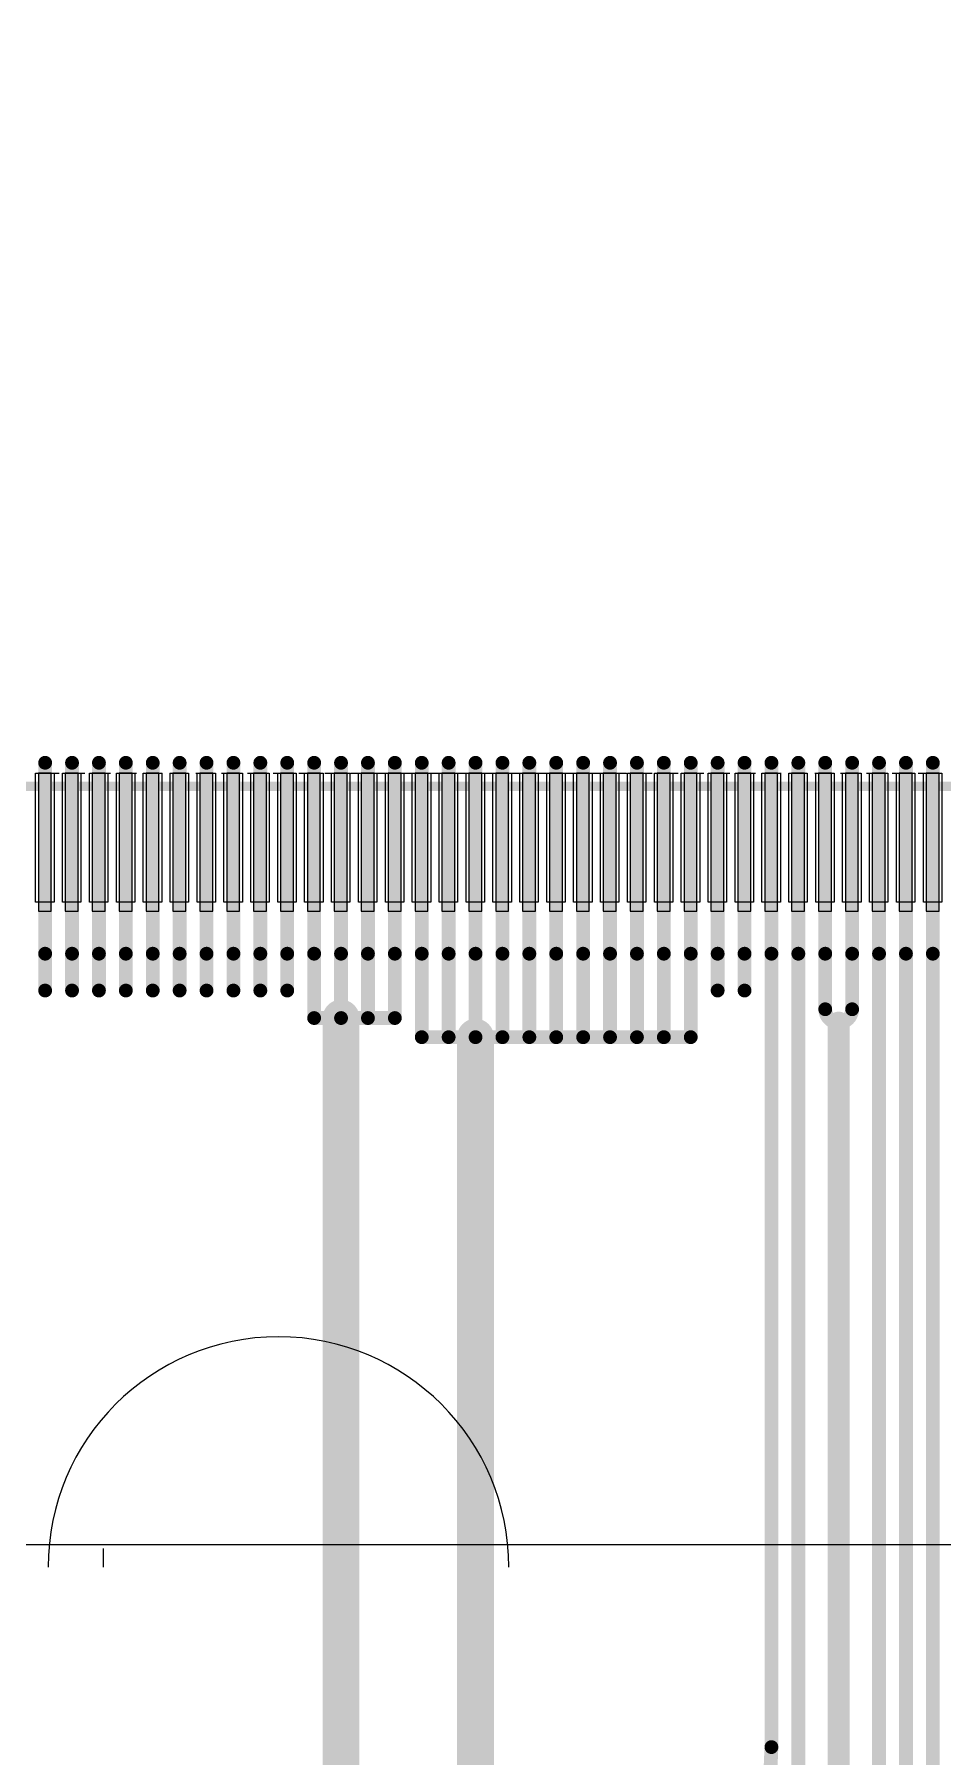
# Model space of a CAD drawing. Header units: millimetres. Extents: x 2479 to 2803, y 2230 to 2386.
# Drawn here: x 2630.93 to 2635.86, y 2302.85 to 2312.2 of the extents above; entities that cross this region are included whole.
import ezdxf

# ---------------------------------------------------------------- set-up
doc = ezdxf.new("R2010")
doc.units = ezdxf.units.MM
for name, color, linetype in [('dim', 4, 'Continuous'), ('fpc', 40, 'Continuous'), ('LAYER_23', 9, 'Continuous'), ('铁框', 232, 'Continuous')]:
    doc.layers.add(name, color=color, linetype=linetype)

# ---------------------------------------------------------------- blocks, each defined once
blk = doc.blocks.new('ROUND_11')
at = {"const_width": 0.0375}
blk.add_lwpolyline([(-0.01875, 0, 1), (0.01875, 0, 1)], format="xyb", close=True, dxfattribs=at)
blk = doc.blocks.new('ROUND_14')
at = {"const_width": 0.06}
blk.add_lwpolyline([(-0.03, 0, 1), (0.03, 0, 1)], format="xyb", close=True, dxfattribs=at)
blk = doc.blocks.new('ROUND_17')
at = {"const_width": 0.1}
blk.add_lwpolyline([(-0.05, 0, 1), (0.05, 0, 1)], format="xyb", close=True, dxfattribs=at)

msp = doc.modelspace()

# ---------------------------------------------------------------- linework, layer by layer
at = {"color": 0}
for p, q in [((2630.9387, 2308.1869), (2631.0387, 2308.1869)), ((2630.9387, 2307.4869), (2630.9387, 2308.1869)), ((2630.9387, 2308.1869), (2631.0387, 2308.1869)), ((2630.9387, 2307.4869), (2630.9387, 2308.1869)), ((2630.9677, 2308.1869), (2631.0657, 2308.1869)), ((2630.9677, 2308.1869), (2631.0657, 2308.1869)), ((2631.0387, 2308.1869), (2631.0387, 2307.4869)), ((2631.0387, 2308.1869), (2631.0387, 2307.4869)), ((2631.0847, 2308.1869), (2631.1847, 2308.1869)), ((2631.0847, 2307.4869), (2631.0847, 2308.1869)), ((2631.0847, 2308.1869), (2631.1847, 2308.1869)), ((2631.0847, 2307.4869), (2631.0847, 2308.1869)), ((2631.1077, 2308.1869), (2631.2057, 2308.1869)), ((2631.1077, 2308.1869), (2631.2057, 2308.1869)), ((2631.1847, 2308.1869), (2631.1847, 2307.4869)), ((2631.1847, 2308.1869), (2631.1847, 2307.4869)), ((2631.2307, 2308.1869), (2631.3307, 2308.1869)), ((2631.2307, 2307.4869), (2631.2307, 2308.1869)), ((2631.2307, 2308.1869), (2631.3307, 2308.1869)), ((2631.2307, 2307.4869), (2631.2307, 2308.1869)), ((2631.2477, 2308.1869), (2631.3457, 2308.1869)), ((2631.2477, 2308.1869), (2631.3457, 2308.1869)), ((2631.3307, 2308.1869), (2631.3307, 2307.4869)), ((2631.3307, 2308.1869), (2631.3307, 2307.4869)), ((2631.3767, 2308.1869), (2631.4767, 2308.1869)), ((2631.3767, 2307.4869), (2631.3767, 2308.1869)), ((2631.3767, 2308.1869), (2631.4767, 2308.1869)), ((2631.3767, 2307.4869), (2631.3767, 2308.1869)), ((2631.3877, 2308.1869), (2631.4857, 2308.1869)), ((2631.3877, 2308.1869), (2631.4857, 2308.1869)), ((2631.4767, 2308.1869), (2631.4767, 2307.4869)), ((2631.4767, 2308.1869), (2631.4767, 2307.4869)), ((2631.5227, 2308.1869), (2631.6227, 2308.1869)), ((2631.5227, 2307.4869), (2631.5227, 2308.1869)), ((2631.5227, 2308.1869), (2631.6227, 2308.1869)), ((2631.5227, 2307.4869), (2631.5227, 2308.1869)), ((2631.5277, 2308.1869), (2631.6257, 2308.1869)), ((2631.5277, 2308.1869), (2631.6257, 2308.1869)), ((2631.6227, 2308.1869), (2631.6227, 2307.4869)), ((2631.6227, 2308.1869), (2631.6227, 2307.4869)), ((2631.6677, 2308.1869), (2631.7657, 2308.1869)), ((2631.6677, 2308.1869), (2631.7657, 2308.1869)), ((2631.6687, 2308.1869), (2631.7687, 2308.1869)), ((2631.6687, 2307.4869), (2631.6687, 2308.1869)), ((2631.6687, 2308.1869), (2631.7687, 2308.1869)), ((2631.6687, 2307.4869), (2631.6687, 2308.1869)), ((2631.7687, 2308.1869), (2631.7687, 2307.4869)), ((2631.7687, 2308.1869), (2631.7687, 2307.4869)), ((2631.8077, 2308.1869), (2631.9057, 2308.1869)), ((2631.8077, 2308.1869), (2631.9057, 2308.1869)), ((2631.8147, 2308.1869), (2631.9147, 2308.1869)), ((2631.8147, 2307.4869), (2631.8147, 2308.1869)), ((2631.8147, 2308.1869), (2631.9147, 2308.1869)), ((2631.8147, 2307.4869), (2631.8147, 2308.1869)), ((2631.9147, 2308.1869), (2631.9147, 2307.4869)), ((2631.9147, 2308.1869), (2631.9147, 2307.4869)), ((2631.9477, 2308.1869), (2632.0457, 2308.1869)), ((2631.9477, 2308.1869), (2632.0457, 2308.1869)), ((2631.9607, 2308.1869), (2632.0607, 2308.1869)), ((2631.9607, 2307.4869), (2631.9607, 2308.1869)), ((2631.9607, 2308.1869), (2632.0607, 2308.1869)), ((2631.9607, 2307.4869), (2631.9607, 2308.1869)), ((2632.0607, 2308.1869), (2632.0607, 2307.4869)), ((2632.0607, 2308.1869), (2632.0607, 2307.4869)), ((2632.0877, 2308.1869), (2632.1857, 2308.1869)), ((2632.0877, 2308.1869), (2632.1857, 2308.1869)), ((2632.1067, 2308.1869), (2632.2067, 2308.1869)), ((2632.1067, 2307.4869), (2632.1067, 2308.1869)), ((2632.1067, 2308.1869), (2632.2067, 2308.1869)), ((2632.1067, 2307.4869), (2632.1067, 2308.1869)), ((2632.2067, 2308.1869), (2632.2067, 2307.4869)), ((2632.2067, 2308.1869), (2632.2067, 2307.4869)), ((2632.2277, 2308.1869), (2632.3257, 2308.1869)), ((2632.2277, 2308.1869), (2632.3257, 2308.1869)), ((2632.2527, 2308.1869), (2632.3527, 2308.1869)), ((2632.2527, 2307.4869), (2632.2527, 2308.1869)), ((2632.2527, 2308.1869), (2632.3527, 2308.1869)), ((2632.2527, 2307.4869), (2632.2527, 2308.1869)), ((2632.3527, 2308.1869), (2632.3527, 2307.4869)), ((2632.3527, 2308.1869), (2632.3527, 2307.4869)), ((2632.3677, 2308.1869), (2632.4657, 2308.1869)), ((2632.3677, 2308.1869), (2632.4657, 2308.1869)), ((2632.3987, 2308.1869), (2632.4987, 2308.1869)), ((2632.3987, 2307.4869), (2632.3987, 2308.1869)), ((2632.3987, 2308.1869), (2632.4987, 2308.1869)), ((2632.3987, 2307.4869), (2632.3987, 2308.1869)), ((2632.4987, 2308.1869), (2632.4987, 2307.4869)), ((2632.4987, 2308.1869), (2632.4987, 2307.4869)), ((2632.5077, 2308.1869), (2632.6057, 2308.1869)), ((2632.5077, 2308.1869), (2632.6057, 2308.1869)), ((2632.5447, 2308.1869), (2632.6447, 2308.1869)), ((2632.5447, 2307.4869), (2632.5447, 2308.1869)), ((2632.5447, 2308.1869), (2632.6447, 2308.1869)), ((2632.5447, 2307.4869), (2632.5447, 2308.1869)), ((2632.6447, 2308.1869), (2632.6447, 2307.4869)), ((2632.6447, 2308.1869), (2632.6447, 2307.4869)), ((2632.6477, 2308.1869), (2632.7457, 2308.1869)), ((2632.6477, 2308.1869), (2632.7457, 2308.1869)), ((2632.6907, 2308.1869), (2632.7907, 2308.1869)), ((2632.6907, 2307.4869), (2632.6907, 2308.1869)), ((2632.6907, 2308.1869), (2632.7907, 2308.1869)), ((2632.6907, 2307.4869), (2632.6907, 2308.1869)), ((2632.7877, 2308.1869), (2632.8857, 2308.1869)), ((2632.7877, 2308.1869), (2632.8857, 2308.1869)), ((2632.7907, 2308.1869), (2632.7907, 2307.4869)), ((2632.7907, 2308.1869), (2632.7907, 2307.4869)), ((2632.8367, 2308.1869), (2632.9367, 2308.1869)), ((2632.8367, 2307.4869), (2632.8367, 2308.1869)), ((2632.8367, 2308.1869), (2632.9367, 2308.1869)), ((2632.8367, 2307.4869), (2632.8367, 2308.1869)), ((2632.9277, 2308.1869), (2633.0257, 2308.1869)), ((2632.9277, 2308.1869), (2633.0257, 2308.1869)), ((2632.9367, 2308.1869), (2632.9367, 2307.4869)), ((2632.9367, 2308.1869), (2632.9367, 2307.4869)), ((2632.9827, 2308.1869), (2633.0827, 2308.1869)), ((2632.9827, 2307.4869), (2632.9827, 2308.1869)), ((2632.9827, 2308.1869), (2633.0827, 2308.1869)), ((2632.9827, 2307.4869), (2632.9827, 2308.1869)), ((2633.0677, 2308.1869), (2633.1657, 2308.1869)), ((2633.0677, 2308.1869), (2633.1657, 2308.1869)), ((2633.0827, 2308.1869), (2633.0827, 2307.4869)), ((2633.0827, 2308.1869), (2633.0827, 2307.4869)), ((2633.1287, 2308.1869), (2633.2287, 2308.1869)), ((2633.1287, 2307.4869), (2633.1287, 2308.1869)), ((2633.1287, 2308.1869), (2633.2287, 2308.1869)), ((2633.1287, 2307.4869), (2633.1287, 2308.1869)), ((2633.2077, 2308.1869), (2633.3057, 2308.1869)), ((2633.2077, 2308.1869), (2633.3057, 2308.1869)), ((2633.2287, 2308.1869), (2633.2287, 2307.4869)), ((2633.2287, 2308.1869), (2633.2287, 2307.4869)), ((2633.2747, 2308.1869), (2633.3747, 2308.1869)), ((2633.2747, 2307.4869), (2633.2747, 2308.1869)), ((2633.2747, 2308.1869), (2633.3747, 2308.1869)), ((2633.2747, 2307.4869), (2633.2747, 2308.1869)), ((2633.3477, 2308.1869), (2633.4457, 2308.1869)), ((2633.3477, 2308.1869), (2633.4457, 2308.1869)), ((2633.3747, 2308.1869), (2633.3747, 2307.4869)), ((2633.3747, 2308.1869), (2633.3747, 2307.4869)), ((2633.4207, 2308.1869), (2633.5207, 2308.1869)), ((2633.4207, 2307.4869), (2633.4207, 2308.1869)), ((2633.4207, 2308.1869), (2633.5207, 2308.1869)), ((2633.4207, 2307.4869), (2633.4207, 2308.1869)), ((2633.4877, 2308.1869), (2633.5857, 2308.1869)), ((2633.4877, 2308.1869), (2633.5857, 2308.1869)), ((2633.5207, 2308.1869), (2633.5207, 2307.4869)), ((2633.5207, 2308.1869), (2633.5207, 2307.4869)), ((2633.5667, 2308.1869), (2633.6667, 2308.1869)), ((2633.5667, 2307.4869), (2633.5667, 2308.1869)), ((2633.5667, 2308.1869), (2633.6667, 2308.1869)), ((2633.5667, 2307.4869), (2633.5667, 2308.1869)), ((2633.6277, 2308.1869), (2633.7257, 2308.1869)), ((2633.6277, 2308.1869), (2633.7257, 2308.1869)), ((2633.6667, 2308.1869), (2633.6667, 2307.4869)), ((2633.6667, 2308.1869), (2633.6667, 2307.4869)), ((2633.7127, 2308.1869), (2633.8127, 2308.1869)), ((2633.7127, 2307.4869), (2633.7127, 2308.1869)), ((2633.7127, 2308.1869), (2633.8127, 2308.1869)), ((2633.7127, 2307.4869), (2633.7127, 2308.1869)), ((2633.7677, 2308.1869), (2633.8657, 2308.1869)), ((2633.7677, 2308.1869), (2633.8657, 2308.1869)), ((2633.8127, 2308.1869), (2633.8127, 2307.4869)), ((2633.8127, 2308.1869), (2633.8127, 2307.4869)), ((2633.8587, 2308.1869), (2633.9587, 2308.1869)), ((2633.8587, 2307.4869), (2633.8587, 2308.1869)), ((2633.8587, 2308.1869), (2633.9587, 2308.1869)), ((2633.8587, 2307.4869), (2633.8587, 2308.1869)), ((2633.9077, 2308.1869), (2634.0057, 2308.1869)), ((2633.9077, 2308.1869), (2634.0057, 2308.1869)), ((2633.9587, 2308.1869), (2633.9587, 2307.4869)), ((2633.9587, 2308.1869), (2633.9587, 2307.4869)), ((2634.0047, 2308.1869), (2634.1047, 2308.1869)), ((2634.0047, 2307.4869), (2634.0047, 2308.1869)), ((2634.0047, 2308.1869), (2634.1047, 2308.1869)), ((2634.0047, 2307.4869), (2634.0047, 2308.1869)), ((2634.0477, 2308.1869), (2634.1457, 2308.1869)), ((2634.0477, 2308.1869), (2634.1457, 2308.1869)), ((2634.1047, 2308.1869), (2634.1047, 2307.4869)), ((2634.1047, 2308.1869), (2634.1047, 2307.4869)), ((2634.1507, 2308.1869), (2634.2507, 2308.1869)), ((2634.1507, 2307.4869), (2634.1507, 2308.1869)), ((2634.1507, 2308.1869), (2634.2507, 2308.1869)), ((2634.1507, 2307.4869), (2634.1507, 2308.1869)), ((2634.1877, 2308.1869), (2634.2857, 2308.1869)), ((2634.1877, 2308.1869), (2634.2857, 2308.1869)), ((2634.2507, 2308.1869), (2634.2507, 2307.4869)), ((2634.2507, 2308.1869), (2634.2507, 2307.4869)), ((2634.2967, 2308.1869), (2634.3967, 2308.1869)), ((2634.2967, 2307.4869), (2634.2967, 2308.1869)), ((2634.2967, 2308.1869), (2634.3967, 2308.1869)), ((2634.2967, 2307.4869), (2634.2967, 2308.1869)), ((2634.3277, 2308.1869), (2634.4257, 2308.1869)), ((2634.3277, 2308.1869), (2634.4257, 2308.1869)), ((2634.3967, 2308.1869), (2634.3967, 2307.4869)), ((2634.3967, 2308.1869), (2634.3967, 2307.4869)), ((2634.4427, 2308.1869), (2634.5427, 2308.1869)), ((2634.4427, 2307.4869), (2634.4427, 2308.1869)), ((2634.4427, 2308.1869), (2634.5427, 2308.1869)), ((2634.4427, 2307.4869), (2634.4427, 2308.1869)), ((2634.4677, 2308.1869), (2634.5657, 2308.1869)), ((2634.4677, 2308.1869), (2634.5657, 2308.1869)), ((2634.5427, 2308.1869), (2634.5427, 2307.4869)), ((2634.5427, 2308.1869), (2634.5427, 2307.4869)), ((2634.5887, 2308.1869), (2634.6887, 2308.1869)), ((2634.5887, 2307.4869), (2634.5887, 2308.1869)), ((2634.5887, 2308.1869), (2634.6887, 2308.1869)), ((2634.5887, 2307.4869), (2634.5887, 2308.1869)), ((2634.6077, 2308.1869), (2634.7057, 2308.1869)), ((2634.6077, 2308.1869), (2634.7057, 2308.1869)), ((2634.6887, 2308.1869), (2634.6887, 2307.4869)), ((2634.6887, 2308.1869), (2634.6887, 2307.4869)), ((2634.7347, 2308.1869), (2634.8347, 2308.1869)), ((2634.7347, 2307.4869), (2634.7347, 2308.1869)), ((2634.7347, 2308.1869), (2634.8347, 2308.1869)), ((2634.7347, 2307.4869), (2634.7347, 2308.1869)), ((2634.7477, 2308.1869), (2634.8457, 2308.1869)), ((2634.7477, 2308.1869), (2634.8457, 2308.1869)), ((2634.8347, 2308.1869), (2634.8347, 2307.4869)), ((2634.8347, 2308.1869), (2634.8347, 2307.4869)), ((2634.8807, 2308.1869), (2634.9807, 2308.1869)), ((2634.8807, 2307.4869), (2634.8807, 2308.1869)), ((2634.8807, 2308.1869), (2634.9807, 2308.1869)), ((2634.8807, 2307.4869), (2634.8807, 2308.1869)), ((2634.8877, 2308.1869), (2634.9857, 2308.1869)), ((2634.8877, 2308.1869), (2634.9857, 2308.1869)), ((2634.9807, 2308.1869), (2634.9807, 2307.4869)), ((2634.9807, 2308.1869), (2634.9807, 2307.4869)), ((2635.0267, 2308.1869), (2635.1267, 2308.1869)), ((2635.0267, 2307.4869), (2635.0267, 2308.1869)), ((2635.0267, 2308.1869), (2635.1267, 2308.1869)), ((2635.0267, 2307.4869), (2635.0267, 2308.1869)), ((2635.0277, 2308.1869), (2635.1257, 2308.1869)), ((2635.0277, 2308.1869), (2635.1257, 2308.1869)), ((2635.1267, 2308.1869), (2635.1267, 2307.4869)), ((2635.1267, 2308.1869), (2635.1267, 2307.4869)), ((2635.1677, 2308.1869), (2635.2657, 2308.1869)), ((2635.1677, 2308.1869), (2635.2657, 2308.1869)), ((2635.1727, 2308.1869), (2635.2727, 2308.1869)), ((2635.1727, 2307.4869), (2635.1727, 2308.1869)), ((2635.1727, 2308.1869), (2635.2727, 2308.1869)), ((2635.1727, 2307.4869), (2635.1727, 2308.1869)), ((2635.2727, 2308.1869), (2635.2727, 2307.4869)), ((2635.2727, 2308.1869), (2635.2727, 2307.4869)), ((2635.3077, 2308.1869), (2635.4057, 2308.1869)), ((2635.3077, 2308.1869), (2635.4057, 2308.1869)), ((2635.3187, 2308.1869), (2635.4187, 2308.1869)), ((2635.3187, 2307.4869), (2635.3187, 2308.1869)), ((2635.3187, 2308.1869), (2635.4187, 2308.1869)), ((2635.3187, 2307.4869), (2635.3187, 2308.1869)), ((2635.4187, 2308.1869), (2635.4187, 2307.4869)), ((2635.4187, 2308.1869), (2635.4187, 2307.4869)), ((2635.4477, 2308.1869), (2635.5457, 2308.1869)), ((2635.4477, 2308.1869), (2635.5457, 2308.1869)), ((2635.4647, 2308.1869), (2635.5647, 2308.1869)), ((2635.4647, 2307.4869), (2635.4647, 2308.1869)), ((2635.4647, 2308.1869), (2635.5647, 2308.1869)), ((2635.4647, 2307.4869), (2635.4647, 2308.1869)), ((2635.5647, 2308.1869), (2635.5647, 2307.4869)), ((2635.5647, 2308.1869), (2635.5647, 2307.4869)), ((2635.5877, 2308.1869), (2635.6857, 2308.1869)), ((2635.5877, 2308.1869), (2635.6857, 2308.1869)), ((2635.6107, 2308.1869), (2635.7107, 2308.1869)), ((2635.6107, 2307.4869), (2635.6107, 2308.1869)), ((2635.6107, 2308.1869), (2635.7107, 2308.1869)), ((2635.6107, 2307.4869), (2635.6107, 2308.1869)), ((2635.7107, 2308.1869), (2635.7107, 2307.4869)), ((2635.7107, 2308.1869), (2635.7107, 2307.4869)), ((2635.7277, 2308.1869), (2635.8257, 2308.1869)), ((2635.7277, 2308.1869), (2635.8257, 2308.1869)), ((2635.7567, 2308.1869), (2635.8567, 2308.1869)), ((2635.7567, 2307.4869), (2635.7567, 2308.1869)), ((2635.7567, 2308.1869), (2635.8567, 2308.1869)), ((2635.7567, 2307.4869), (2635.7567, 2308.1869)), ((2635.8567, 2308.1869), (2635.8567, 2307.4869)), ((2635.8567, 2308.1869), (2635.8567, 2307.4869)), ((2631.0387, 2307.4869), (2630.9387, 2307.4869)), ((2631.0387, 2307.4869), (2630.9387, 2307.4869)), ((2631.1847, 2307.4869), (2631.0847, 2307.4869)), ((2631.1847, 2307.4869), (2631.0847, 2307.4869)), ((2631.3307, 2307.4869), (2631.2307, 2307.4869)), ((2631.3307, 2307.4869), (2631.2307, 2307.4869)), ((2631.4767, 2307.4869), (2631.3767, 2307.4869)), ((2631.4767, 2307.4869), (2631.3767, 2307.4869)), ((2631.6227, 2307.4869), (2631.5227, 2307.4869)), ((2631.6227, 2307.4869), (2631.5227, 2307.4869)), ((2631.7687, 2307.4869), (2631.6687, 2307.4869)), ((2631.7687, 2307.4869), (2631.6687, 2307.4869)), ((2631.9147, 2307.4869), (2631.8147, 2307.4869)), ((2631.9147, 2307.4869), (2631.8147, 2307.4869)), ((2632.0607, 2307.4869), (2631.9607, 2307.4869)), ((2632.0607, 2307.4869), (2631.9607, 2307.4869)), ((2632.2067, 2307.4869), (2632.1067, 2307.4869)), ((2632.2067, 2307.4869), (2632.1067, 2307.4869)), ((2632.3527, 2307.4869), (2632.2527, 2307.4869)), ((2632.3527, 2307.4869), (2632.2527, 2307.4869)), ((2632.4987, 2307.4869), (2632.3987, 2307.4869)), ((2632.4987, 2307.4869), (2632.3987, 2307.4869)), ((2632.6447, 2307.4869), (2632.5447, 2307.4869)), ((2632.6447, 2307.4869), (2632.5447, 2307.4869)), ((2632.7907, 2307.4869), (2632.6907, 2307.4869)), ((2632.7907, 2307.4869), (2632.6907, 2307.4869)), ((2632.9367, 2307.4869), (2632.8367, 2307.4869)), ((2632.9367, 2307.4869), (2632.8367, 2307.4869)), ((2633.0827, 2307.4869), (2632.9827, 2307.4869)), ((2633.0827, 2307.4869), (2632.9827, 2307.4869)), ((2633.2287, 2307.4869), (2633.1287, 2307.4869)), ((2633.2287, 2307.4869), (2633.1287, 2307.4869)), ((2633.3747, 2307.4869), (2633.2747, 2307.4869)), ((2633.3747, 2307.4869), (2633.2747, 2307.4869)), ((2633.5207, 2307.4869), (2633.4207, 2307.4869)), ((2633.5207, 2307.4869), (2633.4207, 2307.4869)), ((2633.6667, 2307.4869), (2633.5667, 2307.4869)), ((2633.6667, 2307.4869), (2633.5667, 2307.4869)), ((2633.8127, 2307.4869), (2633.7127, 2307.4869)), ((2633.8127, 2307.4869), (2633.7127, 2307.4869)), ((2633.9587, 2307.4869), (2633.8587, 2307.4869)), ((2633.9587, 2307.4869), (2633.8587, 2307.4869)), ((2634.1047, 2307.4869), (2634.0047, 2307.4869)), ((2634.1047, 2307.4869), (2634.0047, 2307.4869)), ((2634.2507, 2307.4869), (2634.1507, 2307.4869)), ((2634.2507, 2307.4869), (2634.1507, 2307.4869)), ((2634.3967, 2307.4869), (2634.2967, 2307.4869)), ((2634.3967, 2307.4869), (2634.2967, 2307.4869)), ((2634.5427, 2307.4869), (2634.4427, 2307.4869)), ((2634.5427, 2307.4869), (2634.4427, 2307.4869)), ((2634.6887, 2307.4869), (2634.5887, 2307.4869)), ((2634.6887, 2307.4869), (2634.5887, 2307.4869)), ((2634.8347, 2307.4869), (2634.7347, 2307.4869)), ((2634.8347, 2307.4869), (2634.7347, 2307.4869)), ((2634.9807, 2307.4869), (2634.8807, 2307.4869)), ((2634.9807, 2307.4869), (2634.8807, 2307.4869)), ((2635.1267, 2307.4869), (2635.0267, 2307.4869)), ((2635.1267, 2307.4869), (2635.0267, 2307.4869)), ((2635.2727, 2307.4869), (2635.1727, 2307.4869)), ((2635.2727, 2307.4869), (2635.1727, 2307.4869)), ((2635.4187, 2307.4869), (2635.3187, 2307.4869)), ((2635.4187, 2307.4869), (2635.3187, 2307.4869)), ((2635.5647, 2307.4869), (2635.4647, 2307.4869)), ((2635.5647, 2307.4869), (2635.4647, 2307.4869)), ((2635.7107, 2307.4869), (2635.6107, 2307.4869)), ((2635.7107, 2307.4869), (2635.6107, 2307.4869)), ((2635.8567, 2307.4869), (2635.7567, 2307.4869)), ((2635.8567, 2307.4869), (2635.7567, 2307.4869))]:
    msp.add_line(p, q, dxfattribs=at)
for points in [[(2631.0237, 2308.1869), (2630.9537, 2308.1869), (2630.9537, 2307.4369), (2631.0237, 2307.4369)], [(2631.1697, 2308.1869), (2631.0997, 2308.1869), (2631.0997, 2307.4369), (2631.1697, 2307.4369)], [(2631.3157, 2308.1869), (2631.2457, 2308.1869), (2631.2457, 2307.4369), (2631.3157, 2307.4369)], [(2631.4617, 2308.1869), (2631.3917, 2308.1869), (2631.3917, 2307.4369), (2631.4617, 2307.4369)], [(2631.6077, 2308.1869), (2631.5377, 2308.1869), (2631.5377, 2307.4369), (2631.6077, 2307.4369)], [(2631.7537, 2308.1869), (2631.6837, 2308.1869), (2631.6837, 2307.4369), (2631.7537, 2307.4369)], [(2631.8997, 2308.1869), (2631.8297, 2308.1869), (2631.8297, 2307.4369), (2631.8997, 2307.4369)], [(2632.0457, 2308.1869), (2631.9757, 2308.1869), (2631.9757, 2307.4369), (2632.0457, 2307.4369)], [(2632.1917, 2308.1869), (2632.1217, 2308.1869), (2632.1217, 2307.4369), (2632.1917, 2307.4369)], [(2632.3377, 2308.1869), (2632.2677, 2308.1869), (2632.2677, 2307.4369), (2632.3377, 2307.4369)], [(2632.4837, 2308.1869), (2632.4137, 2308.1869), (2632.4137, 2307.4369), (2632.4837, 2307.4369)], [(2632.6297, 2308.1869), (2632.5597, 2308.1869), (2632.5597, 2307.4369), (2632.6297, 2307.4369)], [(2632.7757, 2308.1869), (2632.7057, 2308.1869), (2632.7057, 2307.4369), (2632.7757, 2307.4369)], [(2632.9217, 2308.1869), (2632.8517, 2308.1869), (2632.8517, 2307.4369), (2632.9217, 2307.4369)], [(2633.0677, 2308.1869), (2632.9977, 2308.1869), (2632.9977, 2307.4369), (2633.0677, 2307.4369)], [(2633.2137, 2308.1869), (2633.1437, 2308.1869), (2633.1437, 2307.4369), (2633.2137, 2307.4369)], [(2633.3597, 2308.1869), (2633.2897, 2308.1869), (2633.2897, 2307.4369), (2633.3597, 2307.4369)], [(2633.5057, 2308.1869), (2633.4357, 2308.1869), (2633.4357, 2307.4369), (2633.5057, 2307.4369)], [(2633.6517, 2308.1869), (2633.5817, 2308.1869), (2633.5817, 2307.4369), (2633.6517, 2307.4369)], [(2633.7977, 2308.1869), (2633.7277, 2308.1869), (2633.7277, 2307.4369), (2633.7977, 2307.4369)], [(2633.9437, 2308.1869), (2633.8737, 2308.1869), (2633.8737, 2307.4369), (2633.9437, 2307.4369)], [(2634.0897, 2308.1869), (2634.0197, 2308.1869), (2634.0197, 2307.4369), (2634.0897, 2307.4369)], [(2634.2357, 2308.1869), (2634.1657, 2308.1869), (2634.1657, 2307.4369), (2634.2357, 2307.4369)], [(2634.3817, 2308.1869), (2634.3117, 2308.1869), (2634.3117, 2307.4369), (2634.3817, 2307.4369)], [(2634.5277, 2308.1869), (2634.4577, 2308.1869), (2634.4577, 2307.4369), (2634.5277, 2307.4369)], [(2634.6737, 2308.1869), (2634.6037, 2308.1869), (2634.6037, 2307.4369), (2634.6737, 2307.4369)], [(2634.8197, 2308.1869), (2634.7497, 2308.1869), (2634.7497, 2307.4369), (2634.8197, 2307.4369)], [(2634.9657, 2308.1869), (2634.8957, 2308.1869), (2634.8957, 2307.4369), (2634.9657, 2307.4369)], [(2635.1117, 2308.1869), (2635.0417, 2308.1869), (2635.0417, 2307.4369), (2635.1117, 2307.4369)], [(2635.2577, 2308.1869), (2635.1877, 2308.1869), (2635.1877, 2307.4369), (2635.2577, 2307.4369)], [(2635.4037, 2308.1869), (2635.3337, 2308.1869), (2635.3337, 2307.4369), (2635.4037, 2307.4369)], [(2635.5497, 2308.1869), (2635.4797, 2308.1869), (2635.4797, 2307.4369), (2635.5497, 2307.4369)], [(2635.6957, 2308.1869), (2635.6257, 2308.1869), (2635.6257, 2307.4369), (2635.6957, 2307.4369)], [(2635.8417, 2308.1869), (2635.7717, 2308.1869), (2635.7717, 2307.4369), (2635.8417, 2307.4369)]]:
    msp.add_lwpolyline(points, close=True)
at = {"layer": 'dim', "color": 232}
msp.add_arc((2632.2567, 2303.8769), 1.25, 0, 180, dxfattribs=at)
at = {"layer": 'fpc', "color": 0, "linetype": 'ByBlock', "lineweight": -3}
msp.add_line((2631.3067, 2303.8769), (2631.3067, 2303.9769), dxfattribs=at)
at = {"layer": 'LAYER_23'}
for points, const_width in [([(2630.9902, 2308.2431), (2630.9902, 2307.2066)], 0.075), ([(2631.1362, 2308.2431), (2631.1362, 2307.2066)], 0.075), ([(2631.2822, 2308.2431), (2631.2822, 2307.2066)], 0.075), ([(2631.4282, 2308.2431), (2631.4282, 2307.2066)], 0.075), ([(2631.5742, 2308.2431), (2631.5742, 2307.2066)], 0.075), ([(2631.7202, 2308.2431), (2631.7202, 2307.2066)], 0.075), ([(2631.8662, 2308.2431), (2631.8662, 2307.2066)], 0.075), ([(2632.0122, 2308.2431), (2632.0122, 2307.2066)], 0.075), ([(2632.1582, 2308.2431), (2632.1582, 2307.2066)], 0.075), ([(2632.3042, 2308.2431), (2632.3042, 2307.2066)], 0.075), ([(2632.4502, 2308.2431), (2632.4502, 2307.2066)], 0.075), ([(2632.5962, 2308.2431), (2632.5962, 2307.2066)], 0.075), ([(2632.7422, 2308.2431), (2632.7422, 2307.2066)], 0.075), ([(2632.8882, 2308.2431), (2632.8882, 2307.2066)], 0.075), ([(2633.0342, 2308.2431), (2633.0342, 2307.2066)], 0.075), ([(2633.1802, 2308.2431), (2633.1802, 2307.2066)], 0.075), ([(2633.3262, 2308.2431), (2633.3262, 2307.2066)], 0.075), ([(2633.4722, 2308.2431), (2633.4722, 2307.2066)], 0.075), ([(2633.6182, 2308.2431), (2633.6182, 2307.2066)], 0.075), ([(2633.7642, 2308.2431), (2633.7642, 2307.2066)], 0.075), ([(2633.9102, 2308.2431), (2633.9102, 2307.2066)], 0.075), ([(2634.0562, 2308.2431), (2634.0562, 2307.2066)], 0.075), ([(2634.2022, 2308.2431), (2634.2022, 2307.2066)], 0.075), ([(2634.3482, 2308.2431), (2634.3482, 2307.2066)], 0.075), ([(2634.4942, 2308.2431), (2634.4942, 2307.2066)], 0.075), ([(2634.6402, 2308.2431), (2634.6402, 2307.2066)], 0.075), ([(2634.7862, 2308.2431), (2634.7862, 2307.2066)], 0.075), ([(2634.9322, 2308.2431), (2634.9322, 2307.2066)], 0.075), ([(2635.0782, 2308.2431), (2635.0782, 2307.2066)], 0.075), ([(2635.2242, 2308.2431), (2635.2242, 2307.2066)], 0.075), ([(2635.3702, 2308.2431), (2635.3702, 2307.2066)], 0.075), ([(2635.5162, 2308.2431), (2635.5162, 2307.2066)], 0.075), ([(2635.6622, 2308.2431), (2635.6622, 2307.2066)], 0.075), ([(2635.8082, 2308.2431), (2635.8082, 2307.2066)], 0.075), ([(2647.2141, 2308.1151), (2626.3141, 2308.1151)], 0.0508), ([(2630.9902, 2307.2066), (2630.9902, 2307.0066)], 0.075), ([(2631.1362, 2307.2066), (2631.1362, 2307.0066)], 0.075), ([(2631.2822, 2307.2066), (2631.2822, 2307.0066)], 0.075), ([(2631.4282, 2307.2066), (2631.4282, 2307.0066)], 0.075), ([(2631.5742, 2307.2066), (2631.5742, 2307.0066)], 0.075), ([(2631.7202, 2307.2066), (2631.7202, 2307.0066)], 0.075), ([(2631.8662, 2307.2066), (2631.8662, 2307.0066)], 0.075), ([(2632.0122, 2307.2066), (2632.0122, 2307.0066)], 0.075), ([(2632.1582, 2307.2066), (2632.1582, 2307.0066)], 0.075), ([(2632.3042, 2307.2066), (2632.3042, 2307.0066)], 0.075), ([(2632.4502, 2307.2066), (2632.4502, 2306.8573)], 0.075), ([(2632.5962, 2307.2066), (2632.5962, 2306.8573)], 0.075), ([(2632.7422, 2307.2066), (2632.7422, 2306.8573)], 0.075), ([(2632.8882, 2307.2066), (2632.8882, 2306.8573)], 0.075), ([(2633.0342, 2307.2066), (2633.0342, 2306.7535)], 0.075), ([(2633.1802, 2307.2066), (2633.1802, 2306.7535)], 0.075), ([(2633.3262, 2307.2066), (2633.3262, 2306.7535)], 0.075), ([(2633.4722, 2307.2066), (2633.4722, 2306.7535)], 0.075), ([(2633.6182, 2307.2066), (2633.6182, 2306.7535)], 0.075), ([(2633.7642, 2307.2066), (2633.7642, 2306.7535)], 0.075), ([(2633.9102, 2307.2066), (2633.9102, 2306.7535)], 0.075), ([(2634.0562, 2307.2066), (2634.0562, 2306.7535)], 0.075), ([(2634.2022, 2307.2066), (2634.2022, 2306.7535)], 0.075), ([(2634.3482, 2307.2066), (2634.3482, 2306.7535)], 0.075), ([(2634.4942, 2307.2066), (2634.4942, 2306.7535)], 0.075), ([(2634.6402, 2307.2066), (2634.6402, 2307.0066)], 0.075), ([(2634.7862, 2307.2066), (2634.7862, 2307.0066)], 0.075), ([(2634.9322, 2307.2066), (2634.9322, 2302.8994)], 0.075), ([(2635.0782, 2307.2066), (2635.0782, 2301.6977)], 0.075), ([(2635.2242, 2307.2066), (2635.2242, 2306.9051)], 0.075), ([(2635.3702, 2307.2066), (2635.3702, 2306.9051)], 0.075), ([(2635.5162, 2307.2066), (2635.5162, 2301.2443)], 0.075), ([(2635.6622, 2307.2066), (2635.6622, 2300.1969)], 0.075), ([(2635.8082, 2307.2066), (2635.8082, 2297.1277)], 0.075), ([(2632.8882, 2306.8573), (2632.4502, 2306.8573)], 0.075), ([(2632.5962, 2306.8573), (2632.5962, 2301.445)], 0.2), ([(2635.2972, 2306.8321), (2635.2972, 2301.3275)], 0.12), ([(2633.3262, 2306.7535), (2633.3262, 2300.998)], 0.2), ([(2634.4942, 2306.7535), (2633.0342, 2306.7535)], 0.075)]:
    msp.add_lwpolyline(points, dxfattribs=dict(at, const_width=const_width))
at = {"layer": 'LAYER_23', "const_width": 0.075}
for points in [[(2635.2242, 2306.9051, 1), (2635.3702, 2306.9051)], [(2634.0535, 2300.7781, 0.198913), (2634.9322, 2302.8994)]]:
    msp.add_lwpolyline(points, format="xyb", dxfattribs=at)
at = {"layer": '铁框', "color": 232, "ltscale": 5}
msp.add_lwpolyline([(2618.9067, 2304.1979), (2618.9067, 2354.9979, -0.414214), (2619.1067, 2355.1979), (2654.4067, 2355.1979, -0.414214), (2654.6067, 2354.9979), (2654.6067, 2304.1979, -0.414214), (2654.4067, 2303.9979), (2619.1067, 2303.9979, -0.414214)], format="xyb", close=True, dxfattribs=at)

# ---------------------------------------------------------------- block references
at = {"layer": 'LAYER_23'}
for name, p in [('ROUND_11', (2630.9902, 2308.2431)), ('ROUND_11', (2631.1362, 2308.2431)), ('ROUND_11', (2631.2822, 2308.2431)), ('ROUND_11', (2631.4282, 2308.2431)), ('ROUND_11', (2631.5742, 2308.2431)), ('ROUND_11', (2631.7202, 2308.2431)), ('ROUND_11', (2631.8662, 2308.2431)), ('ROUND_11', (2632.0122, 2308.2431)), ('ROUND_11', (2632.1582, 2308.2431)), ('ROUND_11', (2632.3042, 2308.2431)), ('ROUND_11', (2632.4502, 2308.2431)), ('ROUND_11', (2632.5962, 2308.2431)), ('ROUND_11', (2632.7422, 2308.2431)), ('ROUND_11', (2632.8882, 2308.2431)), ('ROUND_11', (2633.0342, 2308.2431)), ('ROUND_11', (2633.1802, 2308.2431)), ('ROUND_11', (2633.3262, 2308.2431)), ('ROUND_11', (2633.4722, 2308.2431)), ('ROUND_11', (2633.6182, 2308.2431)), ('ROUND_11', (2633.7642, 2308.2431)), ('ROUND_11', (2633.9102, 2308.2431)), ('ROUND_11', (2634.0562, 2308.2431)), ('ROUND_11', (2634.2022, 2308.2431)), ('ROUND_11', (2634.3482, 2308.2431)), ('ROUND_11', (2634.4942, 2308.2431)), ('ROUND_11', (2634.6402, 2308.2431)), ('ROUND_11', (2634.7862, 2308.2431)), ('ROUND_11', (2634.9322, 2308.2431)), ('ROUND_11', (2635.0782, 2308.2431)), ('ROUND_11', (2635.2242, 2308.2431)), ('ROUND_11', (2635.3702, 2308.2431)), ('ROUND_11', (2635.5162, 2308.2431)), ('ROUND_11', (2635.6622, 2308.2431)), ('ROUND_11', (2635.8082, 2308.2431)), ('ROUND_11', (2630.9902, 2307.2066)), ('ROUND_11', (2630.9902, 2307.2066)), ('ROUND_11', (2631.1362, 2307.2066)), ('ROUND_11', (2631.1362, 2307.2066)), ('ROUND_11', (2631.2822, 2307.2066)), ('ROUND_11', (2631.2822, 2307.2066)), ('ROUND_11', (2631.4282, 2307.2066)), ('ROUND_11', (2631.4282, 2307.2066)), ('ROUND_11', (2631.5742, 2307.2066)), ('ROUND_11', (2631.5742, 2307.2066)), ('ROUND_11', (2631.7202, 2307.2066)), ('ROUND_11', (2631.7202, 2307.2066)), ('ROUND_11', (2631.8662, 2307.2066)), ('ROUND_11', (2631.8662, 2307.2066)), ('ROUND_11', (2632.0122, 2307.2066)), ('ROUND_11', (2632.0122, 2307.2066)), ('ROUND_11', (2632.1582, 2307.2066)), ('ROUND_11', (2632.1582, 2307.2066)), ('ROUND_11', (2632.3042, 2307.2066)), ('ROUND_11', (2632.3042, 2307.2066)), ('ROUND_11', (2632.4502, 2307.2066)), ('ROUND_11', (2632.4502, 2307.2066)), ('ROUND_11', (2632.5962, 2307.2066)), ('ROUND_11', (2632.5962, 2307.2066)), ('ROUND_11', (2632.7422, 2307.2066)), ('ROUND_11', (2632.7422, 2307.2066)), ('ROUND_11', (2632.8882, 2307.2066)), ('ROUND_11', (2632.8882, 2307.2066)), ('ROUND_11', (2633.0342, 2307.2066)), ('ROUND_11', (2633.0342, 2307.2066)), ('ROUND_11', (2633.1802, 2307.2066)), ('ROUND_11', (2633.1802, 2307.2066)), ('ROUND_11', (2633.3262, 2307.2066)), ('ROUND_11', (2633.3262, 2307.2066)), ('ROUND_11', (2633.4722, 2307.2066)), ('ROUND_11', (2633.4722, 2307.2066)), ('ROUND_11', (2633.6182, 2307.2066)), ('ROUND_11', (2633.6182, 2307.2066)), ('ROUND_11', (2633.7642, 2307.2066)), ('ROUND_11', (2633.7642, 2307.2066)), ('ROUND_11', (2633.9102, 2307.2066)), ('ROUND_11', (2633.9102, 2307.2066)), ('ROUND_11', (2634.0562, 2307.2066)), ('ROUND_11', (2634.0562, 2307.2066)), ('ROUND_11', (2634.2022, 2307.2066)), ('ROUND_11', (2634.2022, 2307.2066)), ('ROUND_11', (2634.3482, 2307.2066)), ('ROUND_11', (2634.3482, 2307.2066)), ('ROUND_11', (2634.4942, 2307.2066)), ('ROUND_11', (2634.4942, 2307.2066)), ('ROUND_11', (2634.6402, 2307.2066)), ('ROUND_11', (2634.6402, 2307.2066)), ('ROUND_11', (2634.7862, 2307.2066)), ('ROUND_11', (2634.7862, 2307.2066)), ('ROUND_11', (2634.9322, 2307.2066)), ('ROUND_11', (2634.9322, 2307.2066)), ('ROUND_11', (2635.0782, 2307.2066)), ('ROUND_11', (2635.0782, 2307.2066)), ('ROUND_11', (2635.2242, 2307.2066)), ('ROUND_11', (2635.2242, 2307.2066)), ('ROUND_11', (2635.3702, 2307.2066)), ('ROUND_11', (2635.3702, 2307.2066)), ('ROUND_11', (2635.5162, 2307.2066)), ('ROUND_11', (2635.5162, 2307.2066)), ('ROUND_11', (2635.6622, 2307.2066)), ('ROUND_11', (2635.6622, 2307.2066)), ('ROUND_11', (2635.8082, 2307.2066)), ('ROUND_11', (2635.8082, 2307.2066)), ('ROUND_11', (2630.9902, 2307.0066)), ('ROUND_11', (2631.1362, 2307.0066)), ('ROUND_11', (2631.2822, 2307.0066)), ('ROUND_11', (2631.4282, 2307.0066)), ('ROUND_11', (2631.5742, 2307.0066)), ('ROUND_11', (2631.7202, 2307.0066)), ('ROUND_11', (2631.8662, 2307.0066)), ('ROUND_11', (2632.0122, 2307.0066)), ('ROUND_11', (2632.1582, 2307.0066)), ('ROUND_11', (2632.3042, 2307.0066)), ('ROUND_11', (2634.6402, 2307.0066)), ('ROUND_11', (2634.7862, 2307.0066)), ('ROUND_11', (2632.4502, 2306.8573)), ('ROUND_11', (2632.4502, 2306.8573)), ('ROUND_17', (2632.5962, 2306.8573)), ('ROUND_11', (2632.5962, 2306.8573)), ('ROUND_11', (2632.7422, 2306.8573)), ('ROUND_11', (2632.8882, 2306.8573)), ('ROUND_11', (2632.8882, 2306.8573)), ('ROUND_11', (2635.2242, 2306.9051)), ('ROUND_11', (2635.2242, 2306.9051)), ('ROUND_14', (2635.2972, 2306.8321)), ('ROUND_11', (2635.3702, 2306.9051)), ('ROUND_11', (2635.3702, 2306.9051)), ('ROUND_17', (2633.3262, 2306.7535)), ('ROUND_11', (2633.0342, 2306.7535)), ('ROUND_11', (2633.0342, 2306.7535)), ('ROUND_11', (2633.1802, 2306.7535)), ('ROUND_11', (2633.3262, 2306.7535)), ('ROUND_11', (2633.4722, 2306.7535)), ('ROUND_11', (2633.6182, 2306.7535)), ('ROUND_11', (2633.7642, 2306.7535)), ('ROUND_11', (2633.9102, 2306.7535)), ('ROUND_11', (2634.0562, 2306.7535)), ('ROUND_11', (2634.2022, 2306.7535)), ('ROUND_11', (2634.3482, 2306.7535)), ('ROUND_11', (2634.4942, 2306.7535)), ('ROUND_11', (2634.4942, 2306.7535)), ('ROUND_11', (2634.9322, 2302.8994)), ('ROUND_11', (2634.9322, 2302.8994))]:
    msp.add_blockref(name, p, dxfattribs=at)

doc.saveas('drawing.dxf')
